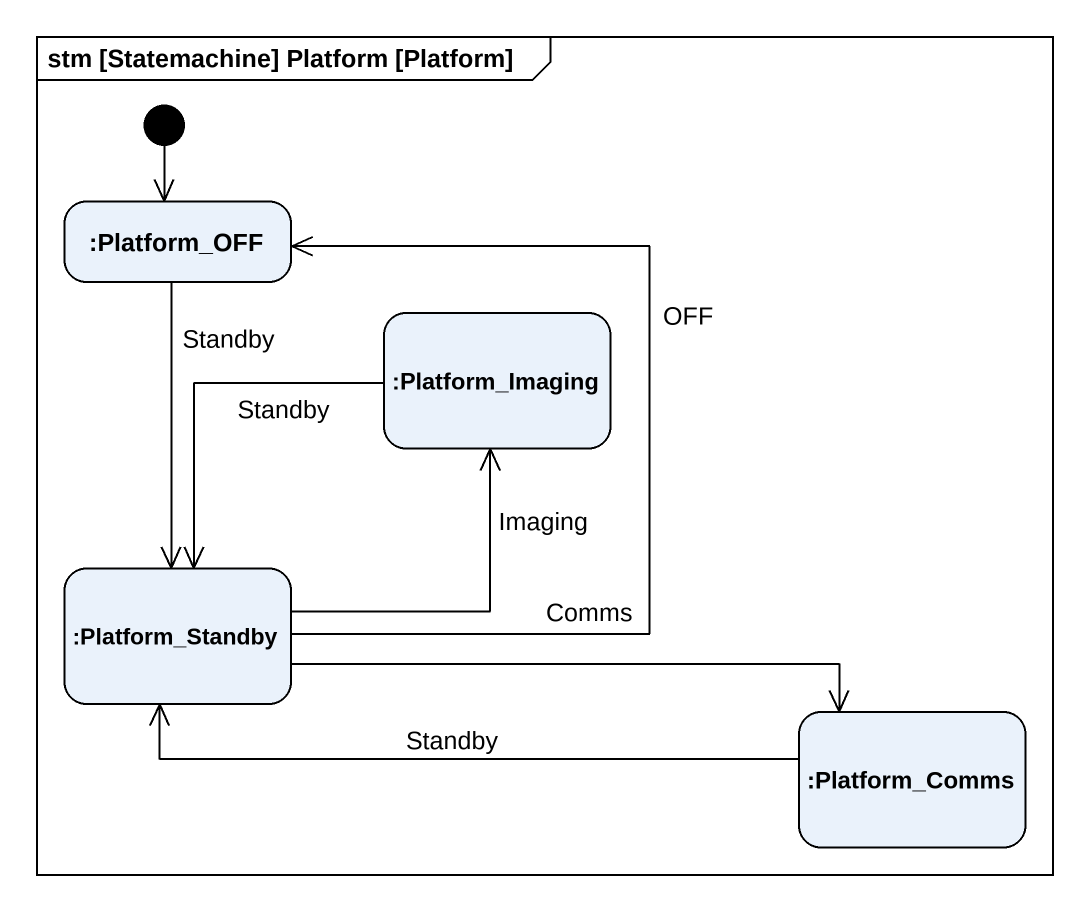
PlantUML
@startuml
mainframe stm [Statemachine] Platform [Platform]
hide empty description
state ":Platform_OFF" as Platform_OFF
state ":Platform_Imaging" as Platform_Imaging
state ":Platform_Standby" as Platform_Standby
state ":Platform_Comms" as Platform_Comms
[*] --> Platform_OFF
Platform_OFF --> Platform_Standby : Standby
Platform_Imaging --> Platform_Standby : Standby
Platform_Standby -up-> Platform_OFF : OFF
Platform_Standby -up-> Platform_Imaging : Imaging
Platform_Standby -right-> Platform_Comms : Comms
Platform_Comms -left-> Platform_Standby : Standby
@enduml
